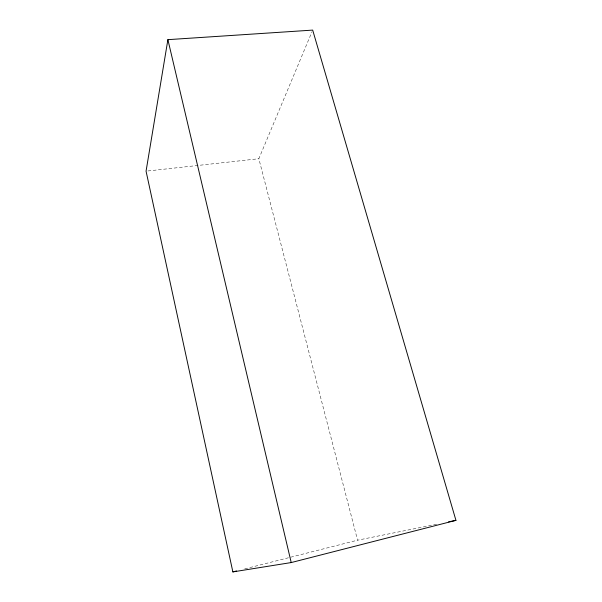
<?xml version="1.0" encoding="UTF-8"?>
<svg xmlns="http://www.w3.org/2000/svg" width="602" height="602" viewBox="0 0 602 602"><rect width="100%" height="100%" fill="white"/><g stroke="black" fill="none" stroke-linecap="round" stroke-linejoin="round"><path stroke-width="0.45" stroke-dasharray="3.01 2.26" d="M436.631 524.244L357.573 540.197L258.845 158.732L311.964 31.823M244.705 568.89L357.573 540.197M147.926 170.968L258.845 158.732"/><path stroke-width="0.9" d="M167.89 39.657L146.06 171.171L232.869 571.9L291.217 562.561L455.94 520.354L312.686 30.1L167.89 39.657L291.217 562.561M232.869 571.9L236.511 570.974M448.58 521.836L455.94 520.354"/></g></svg>
